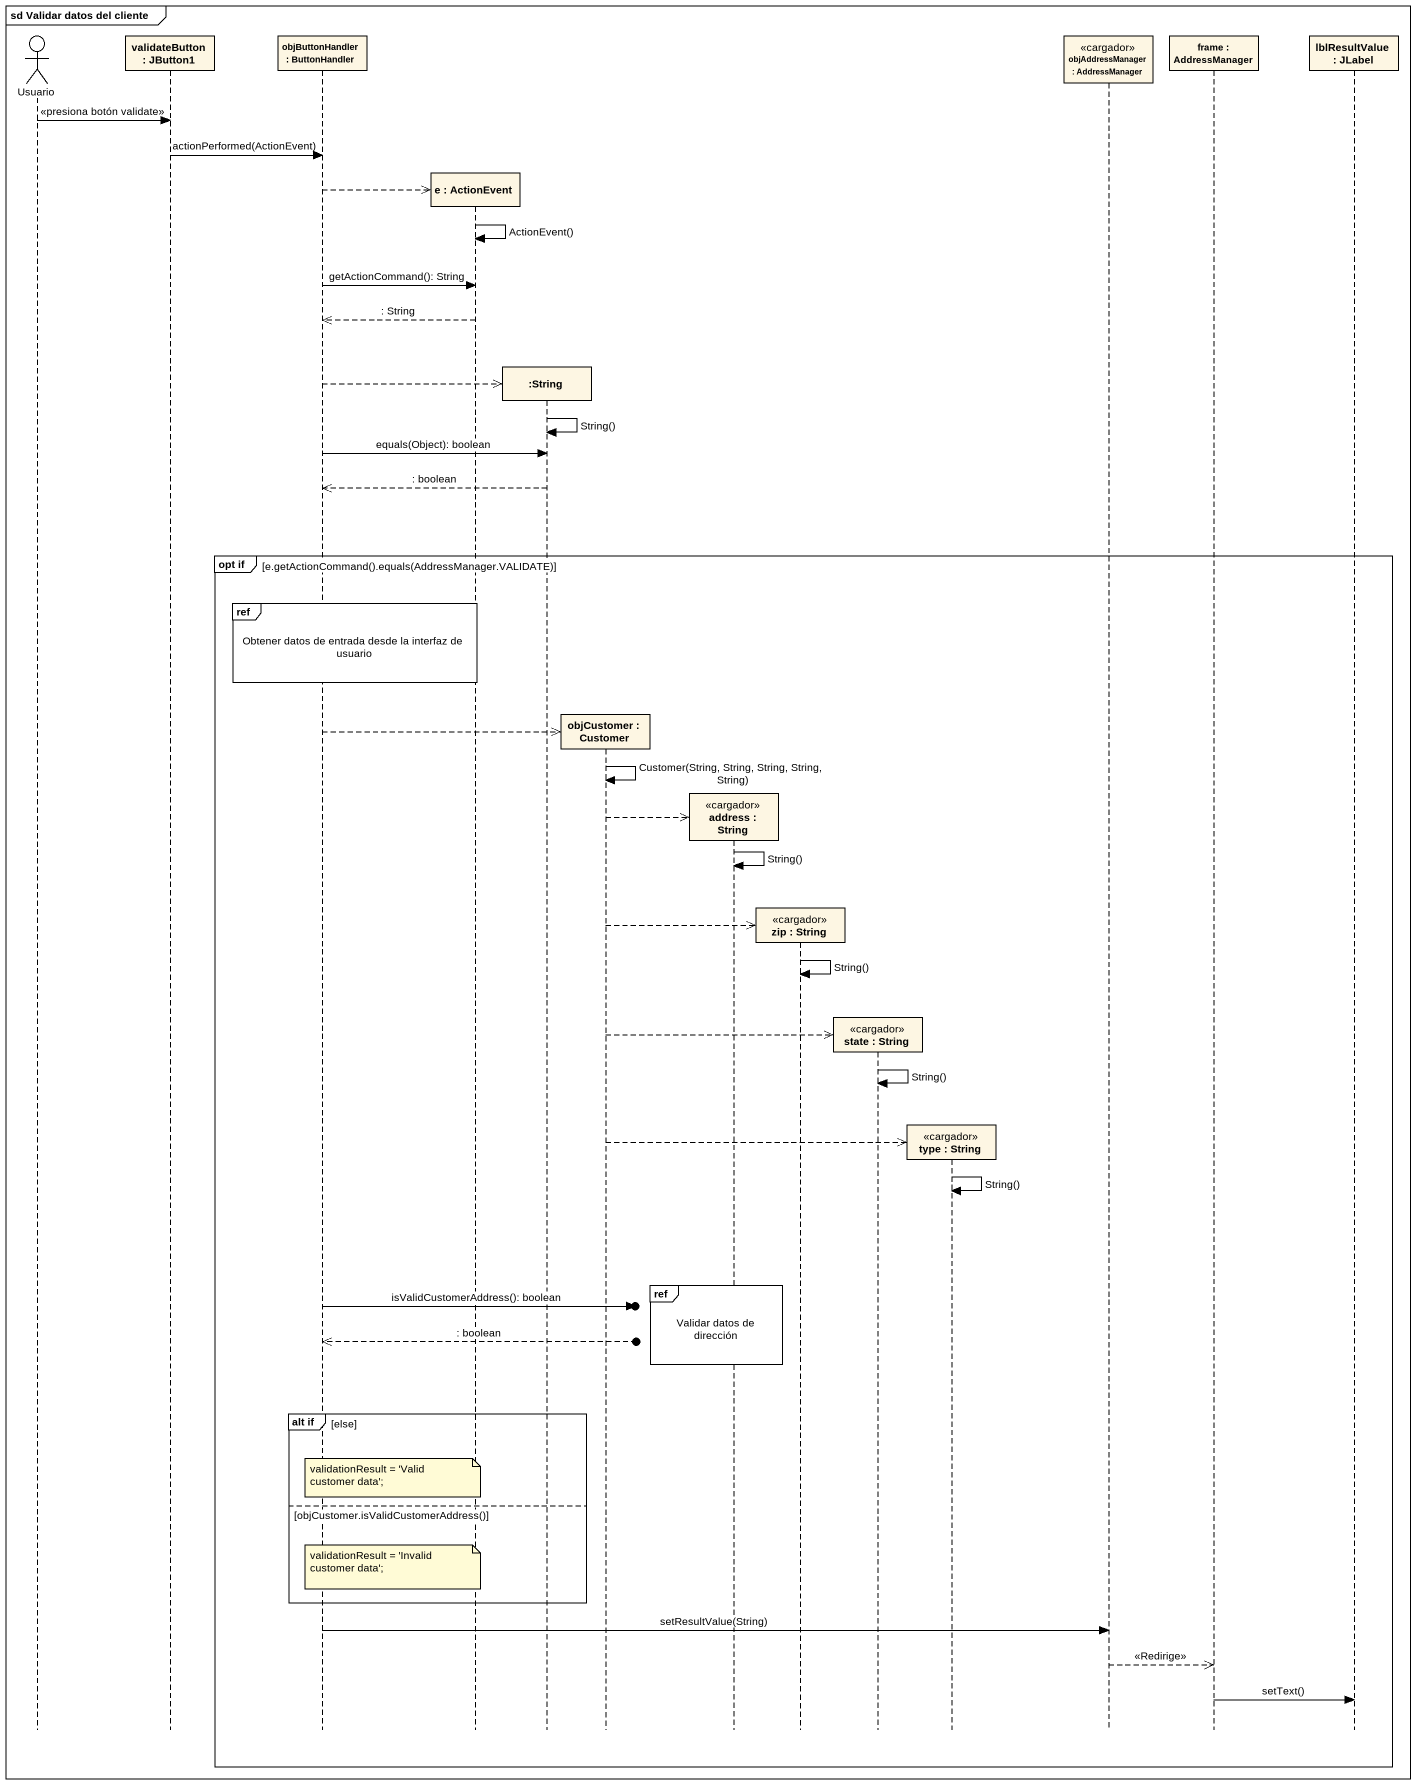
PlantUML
@startuml
mainframe sd Validar datos del cliente
hide footbox
actor Usuario
participant "validateButton : JButton1" as validateButton
participant "objButtonHandler : ButtonHandler" as objButtonHandler
participant "e : ActionEvent" as e
participant ":String" as String
participant "objCustomer : Customer" as objCustomer
participant "address : String" as address <<cargador>>
participant "zip : String" as zip <<cargador>>
participant "state : String" as state_ <<cargador>>
participant "type : String" as type <<cargador>>
participant "objAddressManager : AddressManager" as objAddressManager <<cargador>>
participant "frame : AddressManager" as frame_
participant "lblResultValue : JLabel" as lblResultValue

Usuario -> validateButton : <<presiona botón validate>>
validateButton -> objButtonHandler : actionPerformed(ActionEvent)
objButtonHandler -->> e **
e -> e : ActionEvent()
objButtonHandler -> e : getActionCommand(): String
e -->> objButtonHandler : : String
objButtonHandler -->> String **
String -> String : String()
objButtonHandler -> String : equals(Object): boolean
String -->> objButtonHandler : : boolean
group opt if [e.getActionCommand().equals(AddressManager.VALIDATE)]
  ref over objButtonHandler, e : Obtener datos de entrada desde la interfaz de usuario
  objButtonHandler -->> objCustomer **
  objCustomer -> objCustomer : Customer(String, String, String, String, String)
  objCustomer -->> address **
  address -> address : String()
  objCustomer -->> zip **
  zip -> zip : String()
  objCustomer -->> state_ **
  state_ -> state_ : String()
  objCustomer -->> type **
  type -> type : String()
  ref over address : Validar datos de dirección
  objButtonHandler ->o] : isValidCustomerAddress(): boolean
  objButtonHandler <<--o] : : boolean
  group alt if [else]
    note over objButtonHandler : validationResult = 'Valid customer data';
  else objCustomer.isValidCustomerAddress()
    note over objButtonHandler : validationResult = 'Invalid customer data';
  end
  objButtonHandler -> objAddressManager : setResultValue(String)
  objAddressManager -->> frame_ : <<Redirige>>
  frame_ -> lblResultValue : setText()
end
@enduml
